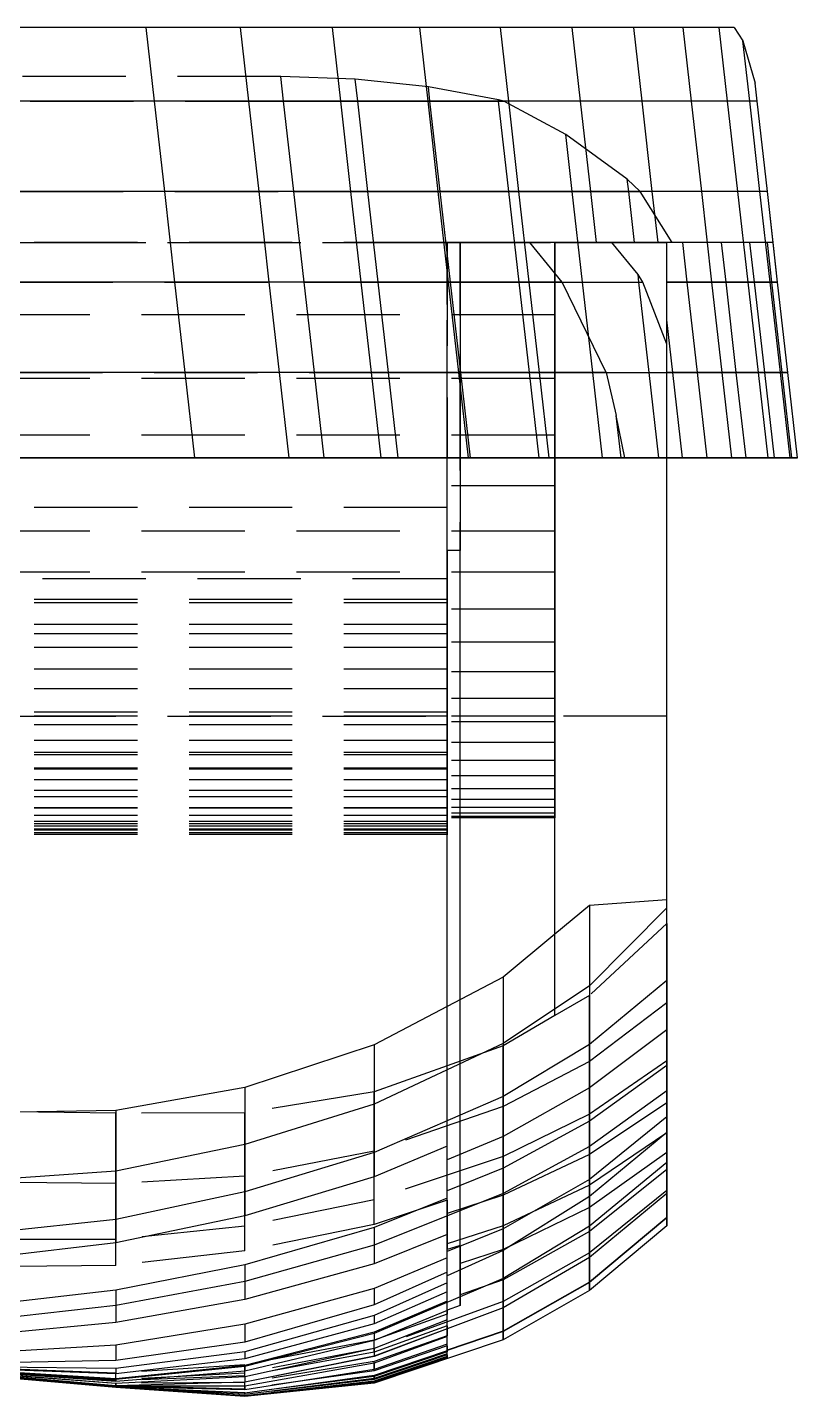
# Model space of a CAD drawing. Header units: millimetres. Extents: x 5 to 601, y 5 to 415.
# Drawn here: x 128.19 to 146.09, y 107.59 to 139.41 of the extents above; entities that cross this region are included whole.
import ezdxf

# ---------------------------------------------------------------- set-up
doc = ezdxf.new("R2010")
doc.units = ezdxf.units.MM
doc.linetypes.add('HIDDEN', pattern=[3.6, 2.4, -1.2])
doc.layers.add('HIDDEN', color=8, linetype='HIDDEN')
doc.layers.add('VISIBLE', color=7, linetype='CONTINUOUS')

msp = doc.modelspace()

# ---------------------------------------------------------------- linework, layer by layer
at = {"layer": 'HIDDEN'}
for p, q in [((144.614443, 139.405), (123.247, 139.405)), ((134.080027, 138.263711), (77.919973, 138.263711)), ((135.807724, 138.202522), (134.080027, 138.263711)), ((134.145, 137.689), (134.080027, 138.263711)), ((137.506714, 138.020463), (135.807724, 138.202522)), ((135.865779, 137.689), (135.807724, 138.202522)), ((139.135163, 137.722015), (137.506714, 138.020463)), ((137.544187, 137.689), (137.506714, 138.020463)), ((77.855, 137.689), (134.145, 137.689)), ((134.383, 135.589), (134.145, 137.689)), ((134.145, 137.689), (135.865779, 137.689)), ((136.103779, 135.589), (135.865779, 137.689)), ((135.865779, 137.689), (137.544187, 137.689)), ((137.782187, 135.589), (137.544187, 137.689)), ((137.544187, 137.689), (139.138895, 137.689)), ((139.258138, 137.689), (139.135163, 137.722015)), ((139.138895, 137.689), (139.135163, 137.722015)), ((139.376895, 135.589), (139.138895, 137.689)), ((139.138895, 137.689), (139.258138, 137.689)), ((140.69792, 136.918864), (139.258138, 137.689)), ((142.12851, 135.877215), (140.69792, 136.918864)), ((140.848638, 135.589), (140.69792, 136.918864)), ((142.426089, 135.589), (142.12851, 135.877215)), ((142.161175, 135.589), (142.12851, 135.877215)), ((77.617, 135.589), (134.383, 135.589)), ((134.621, 133.489), (134.383, 135.589)), ((134.383, 135.589), (136.103779, 135.589)), ((136.341779, 133.489), (136.103779, 135.589)), ((136.103779, 135.589), (137.782187, 135.589)), ((138.020187, 133.489), (137.782187, 135.589)), ((137.782187, 135.589), (139.376895, 135.589)), ((139.614895, 133.489), (139.376895, 135.589)), ((139.376895, 135.589), (140.848638, 135.589)), ((141.086638, 133.489), (140.848638, 135.589)), ((140.848638, 135.589), (142.161175, 135.589)), ((142.295361, 134.405), (142.161175, 135.589)), ((142.161175, 135.589), (142.426089, 135.589)), ((143.170867, 134.405), (142.426089, 135.589)), ((145.517187, 134.405), (145.383, 135.589)), ((137.947, 134.405), (74.547, 134.405)), ((74.547, 134.405), (137.947, 134.405)), ((137.947, 134.405), (74.547, 134.405)), ((137.947, 134.405), (109.14852, 134.405)), ((137.947, 134.405), (111.214174, 134.405)), ((137.947, 134.405), (118.247, 134.405)), ((137.947, 134.405), (118.247, 134.405)), ((137.947, 134.405), (118.247, 134.405)), ((137.947, 134.405), (123.247, 134.405)), ((137.947, 134.405), (123.247, 134.405)), ((137.947, 134.405), (123.247, 134.405)), ((137.947, 134.405), (123.247, 134.405)), ((137.947, 134.405), (123.247, 134.405)), ((127.847, 134.405), (137.947, 134.405)), ((140.447, 134.405), (137.947, 134.405)), ((138.035, 134.405), (137.947, 134.405)), ((137.947, 134.405), (138.247, 134.405)), ((138.035, 134.405), (137.947, 134.405)), ((137.947, 134.405), (137.947, 129.405)), ((137.947, 112.20628), (137.947, 134.405)), ((137.947, 111.363266), (137.947, 134.405)), ((137.947, 129.405), (137.947, 134.405)), ((137.947, 134.405), (140.447, 134.405)), ((140.447, 134.405), (137.947, 134.405)), ((138.035, 134.405), (137.947, 134.405)), ((140.447, 134.405), (137.947, 134.405)), ((140.447, 134.405), (137.947, 134.405)), ((140.447, 134.405), (137.947, 134.405)), ((140.447, 134.405), (137.947, 134.405)), ((140.447, 134.405), (138.035, 134.405)), ((140.447, 134.405), (138.035, 134.405)), ((140.447, 134.405), (138.035, 134.405)), ((140.447, 134.405), (138.247, 134.405)), ((138.247, 134.405), (138.247, 132.725065)), ((138.247, 111.107159), (138.247, 134.405)), ((140.447, 134.405), (141.416682, 134.405)), ((140.447, 132.725065), (140.447, 134.405)), ((140.447, 134.405), (140.447, 132.725065)), ((141.416682, 134.405), (142.843425, 134.405)), ((142.295361, 134.405), (141.769749, 134.405)), ((142.379621, 133.661529), (141.769749, 134.405)), ((143.047, 134.405), (141.769749, 134.405)), ((143.047, 134.405), (142.295361, 134.405)), ((142.843425, 134.405), (143.047, 134.405)), ((143.047, 133.489), (143.047, 134.405)), ((143.047, 132.046625), (143.047, 134.405)), ((143.047, 133.489), (143.047, 134.405)), ((143.170867, 134.405), (143.047, 134.405)), ((145.517187, 134.405), (143.047, 134.405)), ((143.416374, 134.405), (143.170867, 134.405)), ((143.520187, 133.489), (143.416374, 134.405)), ((144.318258, 134.405), (143.416374, 134.405)), ((144.422072, 133.489), (144.318258, 134.405)), ((144.978808, 134.405), (144.318258, 134.405)), ((145.082622, 133.489), (144.978808, 134.405)), ((145.381758, 134.405), (144.978808, 134.405)), ((145.485572, 133.489), (145.381758, 134.405)), ((145.517187, 134.405), (145.381758, 134.405)), ((145.621, 133.489), (145.517187, 134.405)), ((142.399175, 133.489), (142.379621, 133.661529)), ((142.488148, 133.489), (142.379621, 133.661529)), ((77.379, 133.489), (134.621, 133.489)), ((134.859, 131.389), (134.621, 133.489)), ((134.621, 133.489), (136.341779, 133.489)), ((136.579779, 131.389), (136.341779, 133.489)), ((136.341779, 133.489), (138.020187, 133.489)), ((138.258187, 131.389), (138.020187, 133.489)), ((138.020187, 133.489), (139.614895, 133.489)), ((139.852895, 131.389), (139.614895, 133.489)), ((139.614895, 133.489), (141.086638, 133.489)), ((141.324638, 131.389), (141.086638, 133.489)), ((141.086638, 133.489), (142.399175, 133.489)), ((142.637175, 131.389), (142.399175, 133.489)), ((142.399175, 133.489), (142.488148, 133.489)), ((143.047, 132.046625), (142.488148, 133.489)), ((143.047, 132.046625), (143.047, 133.489)), ((143.047, 133.489), (143.520187, 133.489)), ((143.047, 132.608746), (143.047, 133.489)), ((143.758187, 131.389), (143.520187, 133.489)), ((143.520187, 133.489), (144.422072, 133.489)), ((144.660072, 131.389), (144.422072, 133.489)), ((144.422072, 133.489), (145.082622, 133.489)), ((145.320622, 131.389), (145.082622, 133.489)), ((145.082622, 133.489), (145.485572, 133.489)), ((145.723572, 131.389), (145.485572, 133.489)), ((145.485572, 133.489), (145.621, 133.489)), ((140.447, 132.725065), (72.047, 132.725065)), ((138.247, 132.725065), (138.247, 131.245709)), ((140.447, 132.725065), (138.247, 132.725065)), ((140.447, 131.245709), (140.447, 132.725065)), ((140.447, 132.725065), (140.447, 131.245709)), ((143.047, 131.389), (143.047, 132.608746)), ((77.141, 131.389), (134.859, 131.389)), ((135.085, 129.405), (134.859, 131.389)), ((134.859, 131.389), (136.579779, 131.389)), ((136.805779, 129.405), (136.579779, 131.389)), ((136.579779, 131.389), (138.258187, 131.389)), ((138.484187, 129.405), (138.258187, 131.389)), ((138.258187, 131.389), (139.852895, 131.389)), ((140.078895, 129.405), (139.852895, 131.389)), ((139.852895, 131.389), (141.324638, 131.389)), ((141.550638, 129.405), (141.324638, 131.389)), ((141.324638, 131.389), (142.637175, 131.389)), ((142.863175, 129.405), (142.637175, 131.389)), ((142.637175, 131.389), (143.758187, 131.389)), ((143.047, 129.405), (143.047, 131.389)), ((143.984187, 129.405), (143.758187, 131.389)), ((143.758187, 131.389), (144.660072, 131.389)), ((144.886072, 129.405), (144.660072, 131.389)), ((144.660072, 131.389), (145.320622, 131.389)), ((145.546622, 129.405), (145.320622, 131.389)), ((145.320622, 131.389), (145.723572, 131.389)), ((145.949572, 129.405), (145.723572, 131.389)), ((145.723572, 131.389), (145.859, 131.389)), ((140.447, 131.245709), (72.047, 131.245709)), ((138.247, 131.245709), (138.247, 129.931112)), ((140.447, 131.245709), (138.247, 131.245709)), ((140.447, 129.931112), (140.447, 131.245709)), ((140.447, 131.245709), (140.447, 129.931112)), ((140.447, 129.931112), (72.047, 129.931112)), ((138.247, 129.931112), (138.247, 128.755154)), ((140.447, 129.931112), (138.247, 129.931112)), ((140.447, 128.755154), (140.447, 129.931112)), ((140.447, 129.931112), (140.447, 128.755154)), ((137.947, 129.405), (74.547, 129.405)), ((137.947, 129.405), (74.547, 129.405)), ((137.947, 129.405), (74.547, 129.405)), ((137.947, 129.405), (74.547, 129.405)), ((137.947, 129.405), (74.547, 129.405)), ((74.547, 129.405), (137.947, 129.405)), ((137.947, 129.405), (74.547, 129.405)), ((76.915, 129.405), (135.085, 129.405)), ((137.947, 129.405), (109.14852, 129.405)), ((137.947, 129.405), (111.214174, 129.405)), ((137.947, 129.405), (118.247, 129.405)), ((137.947, 129.405), (118.247, 129.405)), ((137.947, 129.405), (123.247, 129.405)), ((137.947, 129.405), (123.247, 129.405)), ((137.947, 129.405), (123.247, 129.405)), ((135.085, 129.405), (136.805779, 129.405)), ((136.805779, 129.405), (138.484187, 129.405)), ((140.447, 129.405), (137.947, 129.405)), ((137.947, 123.405), (137.947, 129.405)), ((140.447, 129.405), (137.947, 129.405)), ((137.947, 113.415681), (137.947, 129.405)), ((137.947, 109.167512), (137.947, 129.405)), ((137.947, 128.755154), (137.947, 129.405)), ((137.947, 109.597575), (137.947, 129.405)), ((137.947, 109.597575), (137.947, 129.405)), ((137.947, 110.48561), (137.947, 129.405)), ((137.947, 110.240738), (137.947, 129.405)), ((137.947, 110.026794), (137.947, 129.405)), ((137.947, 110.026794), (137.947, 129.405)), ((137.947, 110.81671), (137.947, 129.405)), ((138.484187, 129.405), (140.078895, 129.405)), ((140.078895, 129.405), (141.550638, 129.405)), ((143.047, 129.405), (140.447, 129.405)), ((140.447, 123.405), (140.447, 129.405)), ((142.069472, 129.405), (140.447, 129.405)), ((141.550638, 129.405), (142.863175, 129.405)), ((142.863175, 129.405), (143.984187, 129.405)), ((143.047, 116.519621), (143.047, 129.405)), ((143.047, 123.405), (143.047, 129.405)), ((143.047, 123.405), (143.047, 129.405)), ((143.047, 112.83843), (143.047, 129.405)), ((143.047, 112.553063), (143.047, 129.405)), ((143.047, 112.294145), (143.047, 129.405)), ((143.047, 112.073785), (143.047, 129.405)), ((143.047, 111.853425), (143.047, 129.405)), ((143.047, 111.717529), (143.047, 129.405)), ((143.047, 111.650819), (143.047, 129.405)), ((143.047, 111.584109), (143.047, 129.405)), ((143.047, 111.608735), (143.047, 129.405)), ((143.047, 111.673905), (143.047, 129.405)), ((143.047, 111.739075), (143.047, 129.405)), ((143.047, 111.915298), (143.047, 129.405)), ((143.047, 112.113398), (143.047, 129.405)), ((143.047, 112.311498), (143.047, 129.405)), ((143.047, 112.562602), (143.047, 129.405)), ((143.047, 112.814882), (143.047, 129.405)), ((143.047, 113.066076), (143.047, 129.405)), ((143.047, 113.309396), (143.047, 129.405)), ((143.047, 113.552716), (143.047, 129.405)), ((143.047, 113.787178), (143.047, 129.405)), ((143.047, 113.996945), (143.047, 129.405)), ((143.047, 114.381924), (143.047, 129.405)), ((143.047, 115.11961), (143.047, 129.405)), ((143.047, 123.405), (143.047, 129.405)), ((143.984187, 129.405), (144.886072, 129.405)), ((144.886072, 129.405), (145.546622, 129.405)), ((145.546622, 129.405), (145.949572, 129.405)), ((145.949572, 129.405), (146.085, 129.405)), ((137.947, 128.247932), (137.947, 128.755154)), ((140.447, 128.755154), (137.947, 128.755154)), ((138.247, 128.755154), (138.247, 127.698976)), ((140.447, 128.755154), (138.247, 128.755154)), ((140.447, 127.698976), (140.447, 128.755154)), ((140.447, 128.755154), (140.447, 127.698976)), ((137.947, 128.247932), (74.547, 128.247932)), ((137.947, 109.167512), (137.947, 128.247932)), ((140.447, 127.698976), (72.047, 127.698976)), ((138.247, 127.698976), (138.247, 127.255498)), ((140.447, 127.698976), (138.247, 127.698976)), ((140.447, 126.748461), (140.447, 127.698976)), ((140.447, 127.698976), (140.447, 126.748461)), ((137.947, 127.255498), (137.947, 126.748461)), ((137.947, 109.603727), (137.947, 127.255498)), ((138.247, 127.255498), (137.947, 127.255498)), ((138.247, 109.710531), (138.247, 127.255498)), ((140.447, 126.748461), (72.047, 126.748461)), ((137.947, 126.748461), (137.947, 126.602808)), ((140.447, 126.748461), (137.947, 126.748461)), ((140.447, 125.892751), (140.447, 126.748461)), ((140.447, 126.748461), (140.447, 125.892751)), ((74.547, 126.602808), (137.947, 126.602808)), ((137.947, 126.115559), (137.947, 126.602808)), ((137.947, 126.602808), (137.947, 125.892751)), ((137.947, 126.602808), (137.947, 126.522179)), ((137.947, 126.602808), (137.947, 126.115559)), ((137.947, 126.036459), (137.947, 126.522179)), ((137.947, 125.892751), (137.947, 126.522179)), ((137.947, 126.115559), (74.547, 126.115559)), ((137.947, 126.036459), (74.547, 126.036459)), ((137.947, 126.036459), (137.947, 126.115559)), ((137.947, 126.115559), (137.947, 125.535067)), ((137.947, 109.512389), (137.947, 126.036459)), ((137.947, 125.535067), (137.947, 126.036459)), ((140.447, 125.892751), (137.947, 125.892751)), ((140.447, 125.892751), (137.947, 125.892751)), ((137.947, 125.12331), (137.947, 125.892751)), ((137.947, 125.892751), (137.947, 125.785169)), ((137.947, 125.31794), (137.947, 125.785169)), ((137.947, 125.12331), (137.947, 125.785169)), ((140.447, 125.12331), (140.447, 125.892751)), ((140.447, 125.892751), (140.447, 125.12331)), ((137.947, 125.535067), (74.547, 125.535067)), ((137.947, 125.535067), (74.547, 125.535067)), ((137.947, 125.535067), (137.947, 125.31794)), ((137.947, 124.995215), (137.947, 125.535067)), ((137.947, 125.31794), (74.547, 125.31794)), ((137.947, 108.815505), (137.947, 125.31794)), ((137.947, 125.31794), (137.947, 124.995215)), ((137.947, 124.43332), (137.947, 125.12331)), ((140.447, 125.12331), (137.947, 125.12331)), ((137.947, 124.485751), (137.947, 125.12331)), ((140.447, 125.12331), (137.947, 125.12331)), ((140.447, 124.43332), (140.447, 125.12331)), ((140.447, 125.12331), (140.447, 124.43332)), ((137.947, 124.995215), (74.547, 124.995215)), ((137.947, 124.995215), (137.947, 124.493744)), ((137.947, 124.493744), (137.947, 124.995215)), ((137.947, 124.493744), (74.547, 124.493744)), ((137.947, 124.493744), (137.947, 124.028706)), ((137.947, 124.036883), (137.947, 124.493744)), ((137.947, 124.485751), (137.947, 124.43332)), ((137.947, 124.036883), (137.947, 124.485751)), ((137.947, 124.43332), (137.947, 123.817266)), ((137.947, 123.940851), (137.947, 124.43332)), ((140.447, 124.43332), (137.947, 124.43332)), ((140.447, 124.43332), (137.947, 124.43332)), ((140.447, 123.817266), (140.447, 124.43332)), ((140.447, 124.43332), (140.447, 123.817266)), ((137.947, 124.036883), (74.547, 124.036883)), ((137.947, 124.028706), (137.947, 124.036883)), ((137.947, 109.238196), (137.947, 124.036883)), ((137.947, 123.598408), (137.947, 124.028706)), ((137.947, 124.028706), (137.947, 123.598408)), ((137.947, 123.499805), (137.947, 123.940851)), ((137.947, 123.940851), (137.947, 123.817266)), ((137.947, 123.817266), (137.947, 123.27065)), ((140.447, 123.817266), (137.947, 123.817266)), ((137.947, 123.817266), (137.947, 123.27065)), ((140.447, 123.817266), (137.947, 123.817266)), ((140.447, 123.27065), (140.447, 123.817266)), ((140.447, 123.817266), (140.447, 123.27065)), ((137.947, 123.499805), (74.547, 123.499805)), ((137.947, 123.201377), (137.947, 123.598408)), ((137.947, 123.598408), (137.947, 123.499805)), ((137.947, 108.657573), (137.947, 123.499805)), ((137.947, 123.499805), (137.947, 123.201377)), ((137.947, 123.405), (74.547, 123.405)), ((137.947, 123.201377), (74.547, 123.201377)), ((137.947, 123.405), (123.847, 123.405)), ((127.847, 123.405), (137.947, 123.405)), ((140.447, 123.405), (137.947, 123.405)), ((137.947, 115.28236), (137.947, 123.405)), ((137.947, 111.010711), (137.947, 123.405)), ((137.947, 112.16046), (137.947, 123.405)), ((137.947, 123.27065), (137.947, 122.99002)), ((140.447, 123.27065), (137.947, 123.27065)), ((137.947, 123.27065), (137.947, 122.789779)), ((140.447, 123.27065), (137.947, 123.27065)), ((137.947, 122.836327), (137.947, 123.201377)), ((137.947, 123.201377), (137.947, 122.836327)), ((143.047, 123.405), (140.447, 123.405)), ((140.447, 116.44844), (140.447, 123.405)), ((140.447, 122.789779), (140.447, 123.27065)), ((140.447, 123.27065), (140.447, 122.789779)), ((143.047, 113.17291), (143.047, 123.405)), ((143.047, 114.762572), (143.047, 123.405)), ((143.047, 118.58502), (143.047, 123.405)), ((137.947, 122.836327), (74.547, 122.836327)), ((137.947, 122.559423), (137.947, 122.99002)), ((137.947, 122.789779), (137.947, 122.99002)), ((137.947, 122.559423), (137.947, 122.836327)), ((137.947, 122.836327), (137.947, 122.502133)), ((140.447, 122.789779), (137.947, 122.789779)), ((137.947, 122.371622), (137.947, 122.789779)), ((137.947, 122.789779), (137.947, 122.597859)), ((140.447, 122.789779), (137.947, 122.789779)), ((140.447, 122.371622), (140.447, 122.789779)), ((140.447, 122.789779), (140.447, 122.371622)), ((137.947, 122.559423), (74.547, 122.559423)), ((137.947, 122.502133), (74.547, 122.502133)), ((137.947, 122.502133), (74.547, 122.502133)), ((137.947, 122.171793), (137.947, 122.597859)), ((137.947, 122.371622), (137.947, 122.597859)), ((137.947, 109.008129), (137.947, 122.559423)), ((137.947, 122.502133), (137.947, 122.559423)), ((137.947, 122.197811), (137.947, 122.502133)), ((137.947, 122.502133), (137.947, 122.197811)), ((137.947, 122.197811), (74.547, 122.197811)), ((137.947, 122.197811), (74.547, 122.197811)), ((137.947, 122.171793), (74.547, 122.171793)), ((137.947, 122.013691), (137.947, 122.371622)), ((140.447, 122.371622), (137.947, 122.371622)), ((137.947, 122.013691), (137.947, 122.371622)), ((140.447, 122.371622), (137.947, 122.371622)), ((137.947, 122.197811), (137.947, 122.171793)), ((137.947, 121.922502), (137.947, 122.197811)), ((137.947, 108.591376), (137.947, 122.171793)), ((137.947, 122.171793), (137.947, 121.922502)), ((140.447, 122.013691), (140.447, 122.371622)), ((140.447, 122.371622), (140.447, 122.013691)), ((137.947, 121.922502), (74.547, 121.922502)), ((137.947, 121.71396), (137.947, 122.013691)), ((140.447, 122.013691), (137.947, 122.013691)), ((137.947, 121.940808), (137.947, 122.013691)), ((140.447, 122.013691), (137.947, 122.013691)), ((137.947, 121.940808), (137.947, 121.71396)), ((137.947, 121.527398), (137.947, 121.940808)), ((137.947, 121.922502), (137.947, 121.675456)), ((137.947, 121.675456), (137.947, 121.922502)), ((140.447, 121.71396), (140.447, 122.013691)), ((140.447, 122.013691), (140.447, 121.71396)), ((137.947, 121.675456), (74.547, 121.675456)), ((137.947, 121.527398), (74.547, 121.527398)), ((137.947, 121.71396), (137.947, 121.470802)), ((137.947, 121.685136), (137.947, 121.71396)), ((140.447, 121.71396), (137.947, 121.71396)), ((140.447, 121.71396), (137.947, 121.71396)), ((137.947, 121.275054), (137.947, 121.685136)), ((137.947, 121.685136), (137.947, 121.470802)), ((137.947, 121.675456), (137.947, 121.456021)), ((137.947, 121.527398), (137.947, 121.675456)), ((137.947, 121.456021), (137.947, 121.527398)), ((137.947, 108.778062), (137.947, 121.527398)), ((140.447, 121.470802), (140.447, 121.71396)), ((140.447, 121.71396), (140.447, 121.470802)), ((137.947, 121.275054), (74.547, 121.275054)), ((137.947, 121.263638), (74.547, 121.263638)), ((137.947, 121.470802), (137.947, 121.301215)), ((140.447, 121.470802), (137.947, 121.470802)), ((137.947, 121.470802), (137.947, 121.282943)), ((140.447, 121.470802), (137.947, 121.470802)), ((137.947, 121.263638), (137.947, 121.456021)), ((137.947, 121.456021), (137.947, 121.275054)), ((137.947, 120.898896), (137.947, 121.301215)), ((137.947, 121.282943), (137.947, 121.301215)), ((140.447, 121.282943), (137.947, 121.282943)), ((137.947, 121.149423), (137.947, 121.282943)), ((137.947, 121.282943), (137.947, 121.179049)), ((140.447, 121.282943), (137.947, 121.282943)), ((137.947, 108.591376), (137.947, 121.275054)), ((137.947, 121.275054), (137.947, 121.263638)), ((137.947, 121.097825), (137.947, 121.263638)), ((137.947, 121.263638), (137.947, 121.097825)), ((140.447, 121.282943), (140.447, 121.470802)), ((140.447, 121.470802), (140.447, 121.282943)), ((140.447, 121.149423), (140.447, 121.282943)), ((140.447, 121.282943), (140.447, 121.149423)), ((137.947, 121.097825), (74.547, 121.097825)), ((137.947, 120.958179), (74.547, 120.958179)), ((137.947, 120.898896), (74.547, 120.898896)), ((137.947, 120.77493), (137.947, 121.179049)), ((137.947, 121.149423), (137.947, 121.179049)), ((137.947, 121.069573), (137.947, 121.149423)), ((140.447, 121.149423), (137.947, 121.149423)), ((137.947, 121.069573), (137.947, 121.149423)), ((140.447, 121.149423), (137.947, 121.149423)), ((137.947, 120.958179), (137.947, 121.097825)), ((137.947, 121.097825), (137.947, 120.958179)), ((137.947, 121.043), (137.947, 121.069573)), ((140.447, 121.069573), (137.947, 121.069573)), ((137.947, 121.054631), (137.947, 121.069573)), ((140.447, 121.069573), (137.947, 121.069573)), ((137.947, 121.054631), (137.947, 121.043)), ((137.947, 120.650943), (137.947, 121.054631)), ((140.447, 121.043), (137.947, 121.043)), ((137.947, 120.898896), (137.947, 120.958179)), ((137.947, 120.958179), (137.947, 120.844366)), ((137.947, 108.636923), (137.947, 120.898896)), ((137.947, 120.844366), (137.947, 120.898896)), ((140.447, 121.069573), (140.447, 121.149423)), ((140.447, 121.149423), (140.447, 121.069573)), ((140.447, 121.043), (140.447, 121.069573)), ((140.447, 121.069573), (140.447, 121.043)), ((137.947, 120.844366), (74.547, 120.844366)), ((137.947, 120.844366), (74.547, 120.844366)), ((137.947, 120.77493), (74.547, 120.77493)), ((137.947, 120.756117), (74.547, 120.756117)), ((137.947, 120.693226), (74.547, 120.693226)), ((137.947, 120.655549), (74.547, 120.655549)), ((137.947, 120.650943), (74.547, 120.650943)), ((137.947, 120.844366), (137.947, 120.77493)), ((137.947, 120.756117), (137.947, 120.844366)), ((137.947, 108.50033), (137.947, 120.77493)), ((137.947, 120.77493), (137.947, 120.756117)), ((137.947, 120.756117), (137.947, 120.693226)), ((137.947, 120.693226), (137.947, 120.756117)), ((137.947, 120.693226), (137.947, 120.655549)), ((137.947, 120.655549), (137.947, 120.693226)), ((137.947, 120.655549), (137.947, 120.643)), ((137.947, 120.650943), (137.947, 120.655549)), ((137.947, 120.643), (137.947, 120.650943)), ((137.947, 108.568626), (137.947, 120.650943)), ((143.047, 118.58502), (141.247, 116.9166)), ((143.047, 118.58502), (143.047, 116.742)), ((141.247, 116.9166), (140.447, 116.44844)), ((141.247, 115.383), (141.247, 116.9166)), ((140.447, 116.44844), (139.247, 115.7462)), ((143.047, 116.742), (141.247, 115.383)), ((143.047, 116.742), (143.047, 115.3934)), ((139.247, 115.7462), (137.947, 115.28236)), ((139.247, 114.335), (139.247, 115.7462)), ((137.947, 115.28236), (136.247, 114.6758)), ((141.247, 115.383), (139.247, 114.335)), ((143.047, 115.3934), (141.247, 114.155)), ((141.247, 114.155), (141.247, 115.383)), ((143.047, 115.3934), (143.047, 114.762572)), ((136.247, 114.6758), (133.247, 114.1854)), ((136.247, 113.297), (136.247, 114.6758)), ((143.047, 114.762572), (143.047, 114.4214)), ((130.247, 114.1776), (126.247, 114.238)), ((139.247, 114.335), (136.247, 113.297)), ((139.247, 113.175), (139.247, 114.335)), ((143.047, 114.4214), (141.247, 113.219)), ((143.047, 114.4214), (143.047, 113.7206)), ((133.247, 114.1854), (130.247, 114.1776)), ((130.247, 112.545), (130.247, 114.1776)), ((133.247, 112.713), (133.247, 114.1854)), ((141.247, 114.155), (139.247, 113.175)), ((141.247, 113.219), (141.247, 114.155)), ((143.047, 113.7206), (141.247, 112.511)), ((143.047, 113.7206), (143.047, 113.263)), ((136.247, 113.297), (133.247, 112.713)), ((136.247, 112.167), (136.247, 113.297)), ((143.047, 113.263), (141.247, 111.985)), ((143.047, 113.263), (143.047, 113.17291)), ((139.247, 113.175), (136.247, 112.167)), ((141.247, 113.219), (139.247, 112.277)), ((139.247, 112.277), (139.247, 113.175)), ((141.247, 112.511), (141.247, 113.219)), ((143.047, 113.17291), (143.047, 112.873)), ((133.247, 112.713), (130.247, 112.545)), ((133.247, 111.551), (133.247, 112.713)), ((143.047, 112.873), (141.247, 111.433)), ((143.047, 112.873), (143.047, 112.83843)), ((143.047, 112.83843), (143.047, 112.553063)), ((130.247, 112.545), (126.247, 112.591)), ((130.247, 111.247), (130.247, 112.545)), ((141.247, 112.511), (139.247, 111.559)), ((141.247, 111.985), (141.247, 112.511)), ((143.047, 112.3838), (141.247, 110.933)), ((143.047, 112.553063), (143.047, 112.3838)), ((143.047, 112.3838), (143.047, 112.294145)), ((143.047, 112.294145), (143.047, 112.073785)), ((136.247, 112.167), (133.247, 111.551)), ((136.247, 111.59588), (136.247, 112.167)), ((137.947, 112.16046), (136.247, 111.59588)), ((139.247, 112.277), (137.947, 111.848)), ((137.947, 112.16046), (137.947, 111.848)), ((139.247, 111.559), (139.247, 112.277)), ((141.247, 111.985), (139.247, 111.009)), ((141.247, 111.433), (141.247, 111.985)), ((143.047, 112.073785), (143.047, 111.853425)), ((137.947, 111.848), (137.947, 111.141267)), ((143.047, 111.7542), (141.247, 110.253)), ((143.047, 111.853425), (143.047, 111.7542)), ((143.047, 111.7542), (143.047, 111.717529)), ((143.047, 111.717529), (143.047, 111.650819)), ((133.247, 111.551), (130.247, 111.247)), ((136.247, 111.59588), (133.247, 110.978582)), ((133.247, 110.978582), (133.247, 111.551)), ((139.247, 111.559), (137.947, 111.141267)), ((139.247, 111.009), (139.247, 111.559)), ((141.247, 111.433), (139.247, 110.307)), ((141.247, 110.933), (141.247, 111.433)), ((143.047, 111.650819), (143.047, 111.584109)), ((143.047, 111.584109), (143.047, 111.5636)), ((130.247, 111.247), (126.247, 111.249)), ((130.247, 110.644728), (130.247, 111.247)), ((137.947, 111.141267), (137.947, 111.010711)), ((138.247, 111.107159), (137.947, 111.010711)), ((138.247, 111.107159), (138.247, 110.687)), ((133.247, 110.978582), (130.247, 110.644728)), ((139.247, 111.009), (138.247, 110.687)), ((139.247, 110.307), (139.247, 111.009)), ((141.247, 110.933), (139.247, 109.805)), ((141.247, 110.253), (141.247, 110.933)), ((130.247, 110.644728), (126.247, 110.59351)), ((138.247, 110.687), (138.247, 109.958333)), ((139.247, 110.307), (138.247, 109.958333)), ((139.247, 109.805), (139.247, 110.307)), ((141.247, 110.253), (139.247, 109.113)), ((141.247, 110.057), (141.247, 110.253)), ((139.247, 109.805), (136.247, 108.713)), ((138.247, 109.958333), (138.247, 109.710531)), ((139.247, 109.113), (139.247, 109.805)), ((137.947, 109.512389), (136.247, 108.902608)), ((138.247, 109.710531), (137.947, 109.603727)), ((137.947, 109.603727), (137.947, 109.512389)), ((137.947, 109.238196), (136.247, 108.625851)), ((137.947, 109.238196), (137.947, 109.008129)), ((139.247, 109.113), (137.947, 108.674467)), ((139.247, 108.917), (139.247, 109.113)), ((136.247, 108.902608), (133.247, 108.33422)), ((137.947, 109.008129), (136.247, 108.411651)), ((136.247, 108.713), (136.247, 108.902608)), ((136.247, 108.713), (133.247, 108.137)), ((136.247, 108.625851), (133.247, 108.074914)), ((137.947, 108.778062), (136.247, 108.197451)), ((136.247, 108.625851), (136.247, 108.713)), ((137.947, 108.636923), (136.247, 108.063674)), ((137.947, 108.568626), (136.247, 107.995774)), ((137.947, 108.50033), (136.247, 107.927874)), ((137.947, 108.778062), (137.947, 108.674467)), ((137.947, 108.674467), (137.947, 108.636923)), ((137.947, 108.568626), (137.947, 108.50033)), ((130.247, 108.142928), (126.247, 108.28928)), ((130.247, 107.981), (126.247, 108.227)), ((130.247, 107.957931), (126.247, 108.218741)), ((130.247, 107.901231), (126.247, 108.198441)), ((130.247, 107.844531), (126.247, 108.178141)), ((130.247, 107.816691), (126.247, 108.166691)), ((130.247, 107.812491), (126.247, 108.162491)), ((133.247, 108.33422), (130.247, 108.142928)), ((136.247, 108.411651), (133.247, 107.922314)), ((133.247, 108.137), (133.247, 108.33422)), ((136.247, 108.197451), (133.247, 107.769714)), ((136.247, 108.197451), (136.247, 108.411651)), ((130.247, 107.981), (130.247, 108.142928)), ((133.247, 108.137), (130.247, 107.981)), ((133.247, 108.074914), (130.247, 107.957931)), ((130.247, 107.957931), (130.247, 107.981)), ((133.247, 107.922314), (130.247, 107.901231)), ((130.247, 107.844531), (130.247, 107.901231)), ((133.247, 107.769714), (130.247, 107.844531)), ((133.247, 108.074914), (133.247, 108.137)), ((136.247, 108.063674), (133.247, 107.680606)), ((136.247, 107.995774), (133.247, 107.643506)), ((136.247, 107.927874), (133.247, 107.606406)), ((133.247, 107.769714), (133.247, 107.922314)), ((136.247, 107.995774), (136.247, 108.063674)), ((136.247, 107.907), (136.247, 107.927874)), ((133.247, 107.680606), (130.247, 107.816691)), ((130.247, 107.812491), (130.247, 107.816691)), ((133.247, 107.643506), (130.247, 107.812491)), ((133.247, 107.606406), (130.247, 107.808291)), ((133.247, 107.643506), (133.247, 107.680606)), ((133.247, 107.595), (133.247, 107.606406))]:
    msp.add_line(p, q, dxfattribs=at)
at = {"layer": 'VISIBLE'}
for p, q in [((130.951, 139.405), (81.049, 139.405)), ((133.141083, 139.405), (130.951, 139.405)), ((131.145, 137.689), (130.951, 139.405)), ((135.277238, 139.405), (133.141083, 139.405)), ((133.335083, 137.689), (133.141083, 139.405)), ((137.306867, 139.405), (135.277238, 139.405)), ((135.471238, 137.689), (135.277238, 139.405)), ((139.179994, 139.405), (137.306867, 139.405)), ((137.500867, 137.689), (137.306867, 139.405)), ((140.850495, 139.405), (139.179994, 139.405)), ((139.373994, 137.689), (139.179994, 139.405)), ((142.277238, 139.405), (140.850495, 139.405)), ((141.044495, 137.689), (140.850495, 139.405)), ((143.425091, 139.405), (142.277238, 139.405)), ((142.471238, 137.689), (142.277238, 139.405)), ((144.265791, 139.405), (143.425091, 139.405)), ((143.619091, 137.689), (143.425091, 139.405)), ((144.614443, 139.405), (144.265791, 139.405)), ((144.459791, 137.689), (144.265791, 139.405)), ((144.614443, 139.405), (144.813571, 139.095995)), ((144.813571, 139.095995), (145.097803, 138.106479)), ((144.972637, 137.689), (144.813571, 139.095995)), ((145.145, 137.689), (145.097803, 138.106479)), ((131.145, 137.689), (80.855, 137.689)), ((133.335083, 137.689), (131.145, 137.689)), ((131.383, 135.589), (131.145, 137.689)), ((135.471238, 137.689), (133.335083, 137.689)), ((133.573083, 135.589), (133.335083, 137.689)), ((137.500867, 137.689), (135.471238, 137.689)), ((135.709238, 135.589), (135.471238, 137.689)), ((139.373994, 137.689), (137.500867, 137.689)), ((137.738867, 135.589), (137.500867, 137.689)), ((139.611994, 135.589), (139.373994, 137.689)), ((141.044495, 137.689), (139.373994, 137.689)), ((141.282495, 135.589), (141.044495, 137.689)), ((142.471238, 137.689), (141.044495, 137.689)), ((142.709238, 135.589), (142.471238, 137.689)), ((143.619091, 137.689), (142.471238, 137.689)), ((143.857091, 135.589), (143.619091, 137.689)), ((144.459791, 137.689), (143.619091, 137.689)), ((144.697791, 135.589), (144.459791, 137.689)), ((144.972637, 137.689), (144.459791, 137.689)), ((145.210637, 135.589), (144.972637, 137.689)), ((145.145, 137.689), (144.972637, 137.689)), ((145.383, 135.589), (145.145, 137.689)), ((131.383, 135.589), (80.617, 135.589)), ((131.621, 133.489), (131.383, 135.589)), ((133.573083, 135.589), (131.383, 135.589)), ((133.811083, 133.489), (133.573083, 135.589)), ((135.709238, 135.589), (133.573083, 135.589)), ((135.947238, 133.489), (135.709238, 135.589)), ((137.738867, 135.589), (135.709238, 135.589)), ((137.976867, 133.489), (137.738867, 135.589)), ((139.611994, 135.589), (137.738867, 135.589)), ((141.282495, 135.589), (139.611994, 135.589)), ((139.849994, 133.489), (139.611994, 135.589)), ((142.709238, 135.589), (141.282495, 135.589)), ((141.416682, 134.405), (141.282495, 135.589)), ((143.857091, 135.589), (142.709238, 135.589)), ((142.843425, 134.405), (142.709238, 135.589)), ((144.095091, 133.489), (143.857091, 135.589)), ((144.697791, 135.589), (143.857091, 135.589)), ((144.935791, 133.489), (144.697791, 135.589)), ((145.210637, 135.589), (144.697791, 135.589)), ((145.448637, 133.489), (145.210637, 135.589)), ((145.383, 135.589), (145.210637, 135.589)), ((145.621, 133.489), (145.383, 135.589)), ((140.447, 133.692176), (139.862268, 134.405)), ((140.447, 134.405), (139.862268, 134.405)), ((143.047, 134.405), (140.447, 134.405)), ((140.447, 133.692176), (140.447, 134.405)), ((143.047, 129.405), (143.047, 134.405)), ((140.613666, 133.489), (140.447, 133.692176)), ((131.621, 133.489), (80.379, 133.489)), ((131.859, 131.389), (131.621, 133.489)), ((133.811083, 133.489), (131.621, 133.489)), ((134.049083, 131.389), (133.811083, 133.489)), ((135.947238, 133.489), (133.811083, 133.489)), ((136.185238, 131.389), (135.947238, 133.489)), ((137.976867, 133.489), (135.947238, 133.489)), ((139.849994, 133.489), (137.976867, 133.489)), ((138.214867, 131.389), (137.976867, 133.489)), ((140.613666, 133.489), (139.849994, 133.489)), ((140.087994, 131.389), (139.849994, 133.489)), ((141.640819, 131.389), (140.613666, 133.489)), ((144.095091, 133.489), (143.047, 133.489)), ((144.333091, 131.389), (144.095091, 133.489)), ((144.935791, 133.489), (144.095091, 133.489)), ((145.173791, 131.389), (144.935791, 133.489)), ((145.448637, 133.489), (144.935791, 133.489)), ((145.686637, 131.389), (145.448637, 133.489)), ((145.621, 133.489), (145.448637, 133.489)), ((145.859, 131.389), (145.621, 133.489)), ((143.185238, 131.389), (143.047, 132.608746)), ((131.859, 131.389), (80.141, 131.389)), ((132.085, 129.405), (131.859, 131.389)), ((134.049083, 131.389), (131.859, 131.389)), ((134.275083, 129.405), (134.049083, 131.389)), ((136.185238, 131.389), (134.049083, 131.389)), ((136.411238, 129.405), (136.185238, 131.389)), ((138.214867, 131.389), (136.185238, 131.389)), ((138.440867, 129.405), (138.214867, 131.389)), ((140.087994, 131.389), (138.214867, 131.389)), ((141.640819, 131.389), (140.087994, 131.389)), ((140.313994, 129.405), (140.087994, 131.389)), ((141.640819, 131.389), (141.872066, 130.39199)), ((143.185238, 131.389), (143.047, 131.389)), ((143.411238, 129.405), (143.185238, 131.389)), ((144.333091, 131.389), (143.185238, 131.389)), ((144.559091, 129.405), (144.333091, 131.389)), ((145.173791, 131.389), (144.333091, 131.389)), ((145.399791, 129.405), (145.173791, 131.389)), ((145.686637, 131.389), (145.173791, 131.389)), ((145.912637, 129.405), (145.686637, 131.389)), ((145.859, 131.389), (145.686637, 131.389)), ((146.085, 129.405), (145.859, 131.389)), ((142.069472, 129.405), (141.872066, 130.39199)), ((141.984495, 129.405), (141.872066, 130.39199)), ((132.085, 129.405), (79.915, 129.405)), ((134.275083, 129.405), (132.085, 129.405)), ((136.411238, 129.405), (134.275083, 129.405)), ((138.440867, 129.405), (136.411238, 129.405)), ((137.947, 116.65884), (137.947, 129.405)), ((140.313994, 129.405), (138.440867, 129.405)), ((141.984495, 129.405), (140.313994, 129.405)), ((140.447, 118.34108), (140.447, 129.405)), ((142.069472, 129.405), (141.984495, 129.405)), ((143.047, 129.405), (142.069472, 129.405)), ((143.411238, 129.405), (143.047, 129.405)), ((143.047, 119.13664), (143.047, 129.405)), ((144.559091, 129.405), (143.411238, 129.405)), ((145.399791, 129.405), (144.559091, 129.405)), ((145.912637, 129.405), (145.399791, 129.405)), ((146.085, 129.405), (145.912637, 129.405)), ((141.247, 119.0074), (140.447, 118.34108)), ((143.047, 119.13664), (141.247, 119.0074)), ((141.247, 119.0074), (141.247, 117.139)), ((143.047, 118.9498), (143.047, 119.13664)), ((143.047, 118.9498), (141.247, 117.139)), ((143.047, 117.26), (143.047, 118.9498)), ((140.447, 118.34108), (139.247, 117.3416)), ((139.247, 117.3416), (137.947, 116.65884)), ((139.247, 117.3416), (139.247, 115.799)), ((141.247, 117.139), (139.247, 115.799)), ((143.047, 117.26), (141.247, 115.775)), ((141.247, 117.139), (141.247, 115.775)), ((143.047, 116.519621), (143.047, 117.26)), ((137.947, 116.65884), (136.247, 115.766)), ((143.047, 116.1192), (143.047, 116.519621)), ((143.047, 116.1192), (141.247, 114.771)), ((143.047, 115.2912), (143.047, 116.1192)), ((139.247, 115.799), (136.247, 114.389)), ((139.247, 115.799), (139.247, 114.569)), ((136.247, 115.766), (133.247, 114.7792)), ((136.247, 115.766), (136.247, 114.389)), ((141.247, 115.775), (139.247, 114.569)), ((141.247, 115.775), (141.247, 114.771)), ((143.047, 115.2912), (141.247, 113.997)), ((143.047, 115.11961), (143.047, 115.2912)), ((143.047, 114.6954), (143.047, 115.11961)), ((133.247, 114.7792), (130.247, 114.2438)), ((133.247, 114.7792), (133.247, 113.449)), ((139.247, 114.569), (136.247, 113.267)), ((141.247, 114.771), (139.247, 113.637)), ((139.247, 114.569), (139.247, 113.637)), ((141.247, 114.771), (141.247, 113.997)), ((143.047, 114.6954), (141.247, 113.403)), ((143.047, 114.381924), (143.047, 114.6954)), ((130.247, 114.2438), (126.247, 114.1766)), ((130.247, 114.2438), (130.247, 112.829)), ((136.247, 114.389), (133.247, 113.449)), ((136.247, 114.389), (136.247, 113.267)), ((143.047, 114.0914), (143.047, 114.381924)), ((141.247, 113.997), (139.247, 112.899)), ((143.047, 114.0914), (141.247, 112.637)), ((141.247, 113.997), (141.247, 113.403)), ((143.047, 113.996945), (143.047, 114.0914)), ((143.047, 113.787178), (143.047, 113.996945)), ((139.247, 113.637), (137.947, 113.097067)), ((139.247, 113.637), (139.247, 112.899)), ((143.047, 113.7318), (141.247, 112.245)), ((143.047, 113.7318), (143.047, 113.787178)), ((143.047, 113.552716), (143.047, 113.7318)), ((133.247, 113.449), (130.247, 112.829)), ((133.247, 113.449), (133.247, 112.353)), ((136.247, 113.267), (133.247, 112.353)), ((137.947, 113.415681), (136.247, 112.698476)), ((136.247, 113.267), (136.247, 112.698476)), ((137.947, 113.097067), (137.947, 113.415681)), ((141.247, 113.403), (139.247, 112.313)), ((141.247, 113.403), (141.247, 112.637)), ((143.047, 113.309396), (143.047, 113.552716)), ((143.047, 113.066076), (143.047, 113.309396)), ((137.947, 112.3738), (137.947, 113.097067)), ((143.047, 113.0366), (141.247, 111.557)), ((143.047, 113.0366), (143.047, 113.066076)), ((143.047, 112.814882), (143.047, 113.0366)), ((130.247, 112.829), (126.247, 112.553)), ((130.247, 112.829), (130.247, 111.711)), ((136.247, 112.698476), (133.247, 111.798754)), ((139.247, 112.899), (137.947, 112.3738)), ((139.247, 112.899), (139.247, 112.313)), ((141.247, 112.637), (139.247, 111.491)), ((141.247, 112.637), (141.247, 112.245)), ((143.047, 112.562602), (143.047, 112.814882)), ((133.247, 112.353), (130.247, 111.711)), ((133.247, 112.353), (133.247, 111.798754)), ((139.247, 112.313), (136.247, 111.111)), ((137.947, 112.20628), (137.947, 112.3738)), ((139.247, 112.313), (139.247, 111.491)), ((143.047, 112.3158), (141.247, 110.829)), ((143.047, 112.3158), (143.047, 112.562602)), ((143.047, 112.311498), (143.047, 112.3158)), ((143.047, 112.113398), (143.047, 112.311498)), ((137.947, 112.20628), (136.247, 111.521112)), ((141.247, 112.245), (139.247, 110.991)), ((141.247, 112.245), (141.247, 111.557)), ((143.047, 111.915298), (143.047, 112.113398)), ((130.247, 111.711), (126.247, 111.279)), ((133.247, 111.798754), (130.247, 111.164542)), ((130.247, 111.711), (130.247, 111.164542)), ((143.047, 111.7498), (141.247, 110.245)), ((143.047, 111.7498), (143.047, 111.915298)), ((143.047, 111.739075), (143.047, 111.7498)), ((143.047, 111.673905), (143.047, 111.739075)), ((143.047, 111.608735), (143.047, 111.673905)), ((136.247, 111.521112), (133.247, 110.659752)), ((136.247, 111.521112), (136.247, 111.111)), ((137.947, 111.363266), (136.247, 110.679192)), ((139.247, 111.491), (137.947, 110.9658)), ((137.947, 110.9658), (137.947, 111.363266)), ((141.247, 111.557), (139.247, 110.339)), ((139.247, 111.491), (139.247, 110.991)), ((143.047, 111.5636), (141.247, 110.057)), ((141.247, 111.557), (141.247, 110.829)), ((143.047, 111.5636), (143.047, 111.608735)), ((130.247, 111.164542), (126.247, 110.70139)), ((136.247, 111.111), (133.247, 110.271)), ((136.247, 111.111), (136.247, 110.679192)), ((137.947, 110.81671), (136.247, 110.106691)), ((139.247, 110.991), (137.947, 110.3982)), ((137.947, 110.81671), (137.947, 110.9658)), ((139.247, 110.991), (139.247, 110.339)), ((141.247, 110.829), (139.247, 109.661)), ((141.247, 110.829), (141.247, 110.245)), ((133.247, 110.659752), (130.247, 110.068424)), ((136.247, 110.679192), (133.247, 109.85061)), ((133.247, 110.659752), (133.247, 110.271)), ((137.947, 110.48561), (136.247, 109.724024)), ((137.947, 110.3982), (137.947, 110.48561)), ((137.947, 110.240738), (137.947, 110.3982)), ((130.247, 110.068424), (126.247, 109.601064)), ((133.247, 110.271), (130.247, 109.711)), ((130.247, 110.068424), (130.247, 109.711)), ((133.247, 110.271), (133.247, 109.85061)), ((136.247, 110.106691), (133.247, 109.275557)), ((139.247, 110.339), (136.247, 109.065)), ((137.947, 110.240738), (136.247, 109.479259)), ((136.247, 110.106691), (136.247, 109.724024)), ((139.247, 110.339), (139.247, 109.661)), ((141.247, 110.245), (139.247, 109.107)), ((141.247, 110.245), (141.247, 110.057)), ((133.247, 109.85061), (130.247, 109.319674)), ((137.947, 110.026794), (136.247, 109.283959)), ((137.947, 109.812851), (136.247, 109.088659)), ((137.947, 109.812851), (137.947, 110.026794)), ((137.947, 109.812851), (137.947, 110.026794)), ((141.247, 110.057), (139.247, 108.917)), ((130.247, 109.711), (126.247, 109.265)), ((130.247, 109.711), (130.247, 109.319674)), ((136.247, 109.724024), (133.247, 108.863724)), ((136.247, 109.479259), (133.247, 108.636504)), ((139.247, 109.661), (136.247, 108.531)), ((137.947, 109.597575), (136.247, 108.900742)), ((136.247, 109.479259), (136.247, 109.283959)), ((137.947, 109.382115), (137.947, 109.597575)), ((137.947, 109.382115), (137.947, 109.597575)), ((139.247, 109.661), (139.247, 109.107)), ((130.247, 109.319674), (126.247, 108.93803)), ((133.247, 109.275557), (130.247, 108.793621)), ((136.247, 109.283959), (133.247, 108.475504)), ((133.247, 109.275557), (133.247, 108.863724)), ((137.947, 109.382115), (136.247, 108.713842)), ((137.947, 109.167512), (136.247, 108.527686)), ((137.947, 108.991508), (137.947, 109.167512)), ((137.947, 108.991508), (137.947, 109.167512)), ((130.247, 108.793621), (126.247, 108.549371)), ((133.247, 108.863724), (130.247, 108.430788)), ((130.247, 108.793621), (130.247, 108.430788)), ((136.247, 109.088659), (133.247, 108.314504)), ((136.247, 109.065), (133.247, 108.295)), ((136.247, 108.900742), (133.247, 108.183034)), ((136.247, 109.088659), (136.247, 109.065)), ((136.247, 109.065), (136.247, 108.900742)), ((137.947, 108.991508), (136.247, 108.375086)), ((139.247, 108.917), (136.247, 107.907)), ((137.947, 108.815505), (136.247, 108.222486)), ((139.247, 109.107), (137.947, 108.668467)), ((137.947, 108.668467), (137.947, 108.815505)), ((139.247, 109.107), (139.247, 108.917)), ((133.247, 108.636504), (130.247, 108.246386)), ((133.247, 108.475504), (130.247, 108.125986)), ((136.247, 108.713842), (133.247, 108.055634)), ((133.247, 108.636504), (133.247, 108.475504)), ((136.247, 108.531), (133.247, 107.931)), ((136.247, 108.527686), (133.247, 107.9291)), ((136.247, 108.713842), (136.247, 108.531)), ((137.947, 108.657573), (136.247, 108.084171)), ((137.947, 108.591376), (136.247, 108.018371)), ((136.247, 108.531), (136.247, 108.527686)), ((137.947, 108.525179), (136.247, 107.952571)), ((137.947, 108.657573), (137.947, 108.668467)), ((137.947, 108.525179), (137.947, 108.591376)), ((137.947, 108.525179), (137.947, 108.591376)), ((130.247, 108.430788), (126.247, 108.359204)), ((130.247, 108.246386), (126.247, 108.293544)), ((130.247, 108.125986), (126.247, 108.272544)), ((130.247, 108.005586), (126.247, 108.251544)), ((130.247, 107.991), (126.247, 108.249)), ((130.247, 107.946706), (126.247, 108.23239)), ((130.247, 107.896306), (126.247, 108.21349)), ((130.247, 107.847), (126.247, 108.195)), ((130.247, 107.846757), (126.247, 108.194787)), ((130.247, 107.835557), (126.247, 108.184987)), ((130.247, 107.824357), (126.247, 108.175187)), ((130.247, 107.814539), (126.247, 108.166424)), ((130.247, 107.811739), (126.247, 108.162924)), ((130.247, 107.808939), (126.247, 108.159424)), ((130.247, 107.807), (126.247, 108.157)), ((133.247, 108.314504), (130.247, 108.005586)), ((133.247, 108.295), (130.247, 107.991)), ((130.247, 108.246386), (130.247, 108.125986)), ((133.247, 108.183034), (130.247, 107.946706)), ((136.247, 108.375086), (133.247, 107.8416)), ((133.247, 108.314504), (133.247, 108.295)), ((133.247, 108.295), (133.247, 108.183034)), ((136.247, 108.222486), (133.247, 107.7541)), ((136.247, 108.375086), (136.247, 108.222486)), ((133.247, 108.055634), (130.247, 107.896306)), ((130.247, 108.005586), (130.247, 107.991)), ((130.247, 107.991), (130.247, 107.946706)), ((133.247, 107.931), (130.247, 107.847)), ((133.247, 107.9291), (130.247, 107.846757)), ((130.247, 107.896306), (130.247, 107.847)), ((130.247, 107.847), (130.247, 107.846757)), ((133.247, 107.8416), (130.247, 107.835557)), ((136.247, 108.084171), (133.247, 107.676046)), ((133.247, 108.055634), (133.247, 107.931)), ((136.247, 108.018371), (133.247, 107.645946)), ((136.247, 107.952571), (133.247, 107.615846)), ((133.247, 107.931), (133.247, 107.9291)), ((136.247, 107.907), (133.247, 107.595)), ((133.247, 107.8416), (133.247, 107.7541)), ((136.247, 108.084171), (136.247, 108.018371)), ((136.247, 107.952571), (136.247, 107.907)), ((130.247, 107.835557), (130.247, 107.824357)), ((133.247, 107.7541), (130.247, 107.824357)), ((133.247, 107.676046), (130.247, 107.814539)), ((130.247, 107.814539), (130.247, 107.811739)), ((133.247, 107.645946), (130.247, 107.811739)), ((133.247, 107.615846), (130.247, 107.808939)), ((130.247, 107.808939), (130.247, 107.807)), ((133.247, 107.595), (130.247, 107.807)), ((133.247, 107.676046), (133.247, 107.645946)), ((133.247, 107.615846), (133.247, 107.595))]:
    msp.add_line(p, q, dxfattribs=at)

doc.saveas('drawing.dxf')
